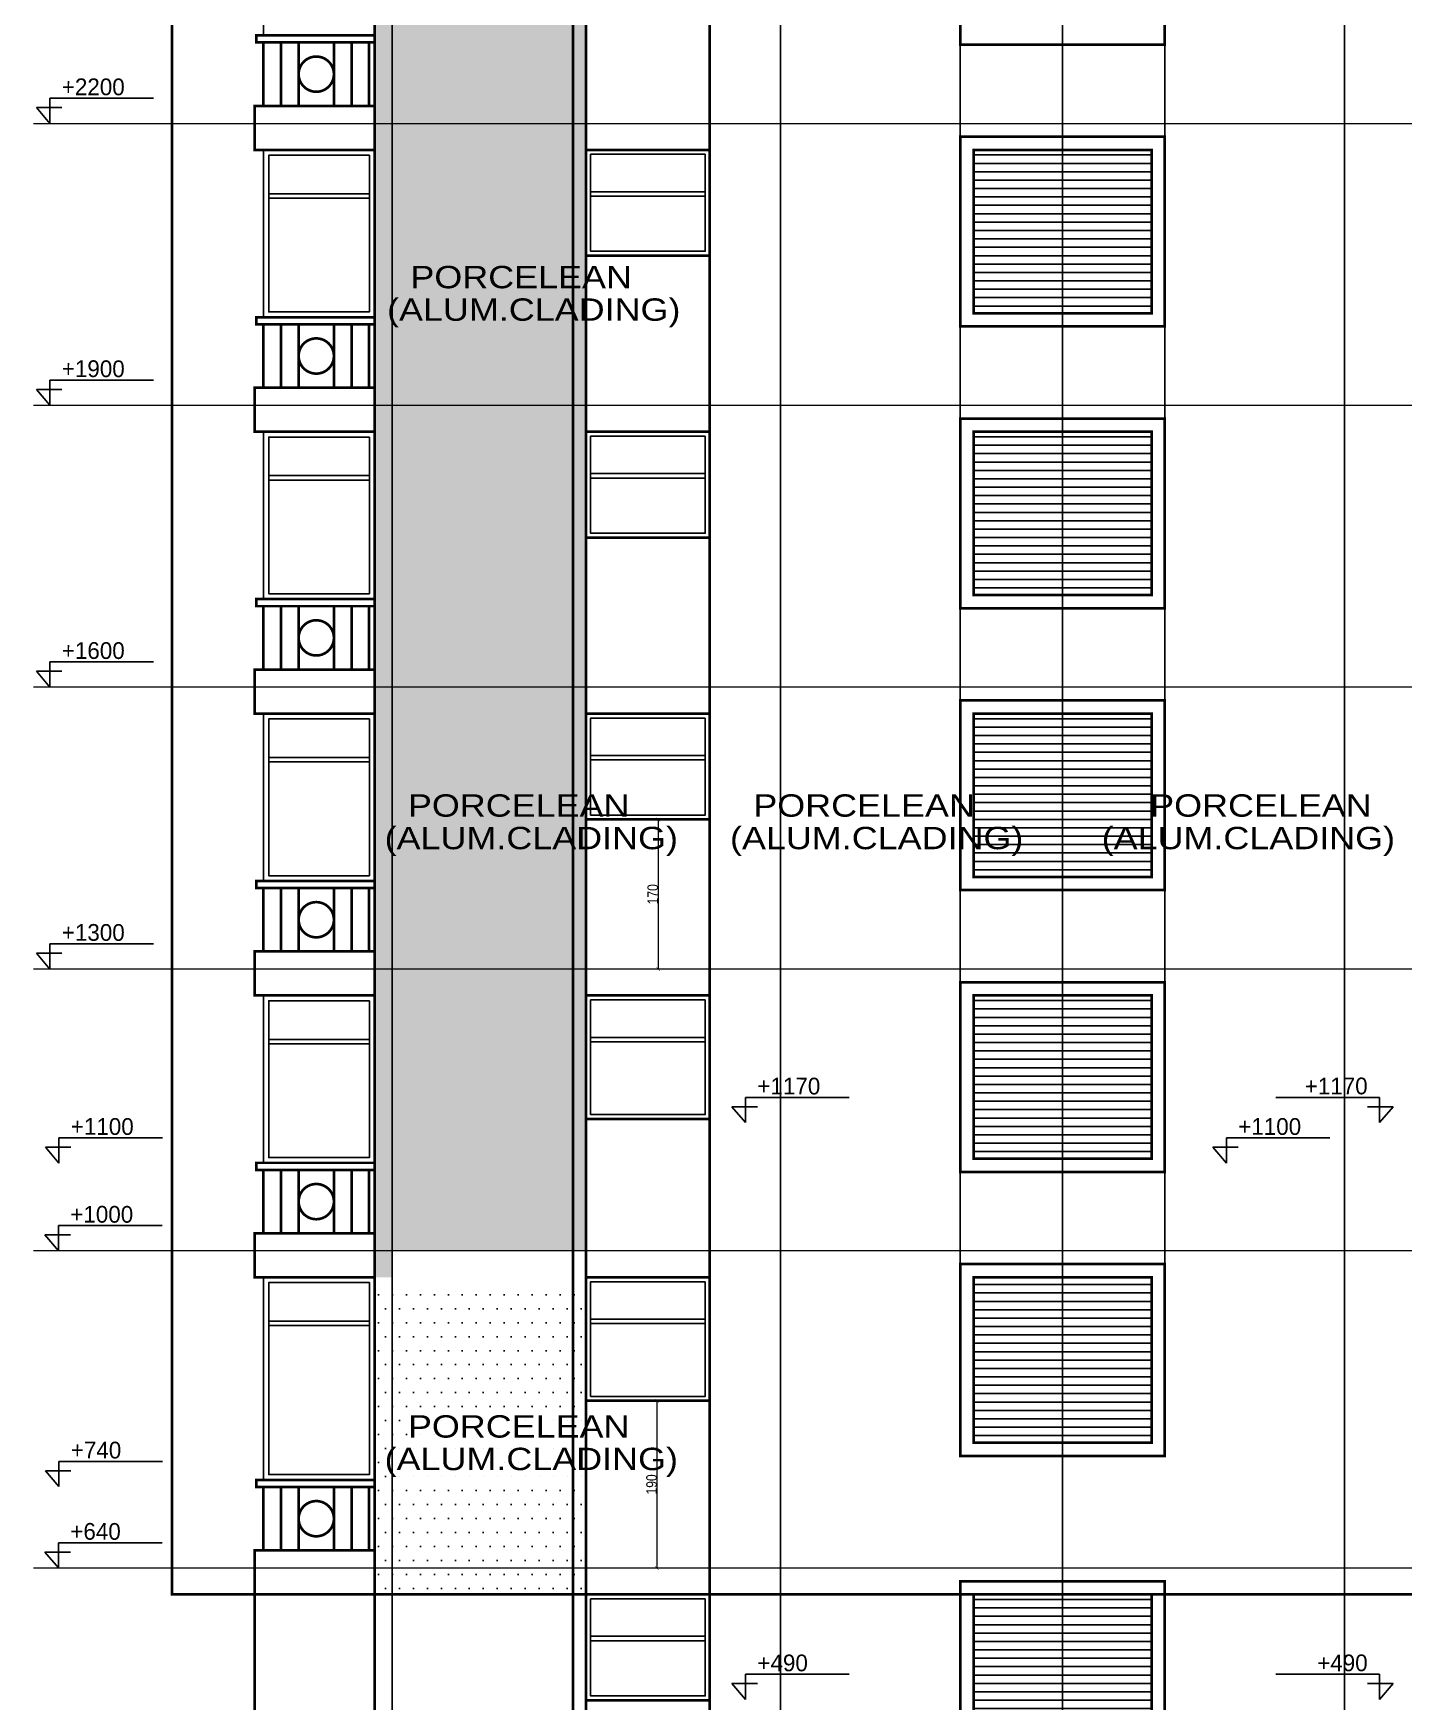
# Model space of a CAD drawing. Extents: x 250879 to 348495, y -51522 to -9360.
# Drawn here: x 306179 to 307734, y -29169 to -27275 of the extents above; entities that cross this region are included whole.
import ezdxf

# ---------------------------------------------------------------- set-up
doc = ezdxf.new("R2010")
doc.units = 0
doc.layers.get('DEFPOINTS').update_dxf_attribs({"color": 9, "linetype": 'CONTINUOUS'})
for name, color, linetype, lineweight in [('A-text function', 30, 'CONTINUOUS', 20), ('dimention', 151, 'CONTINUOUS', 13), ('VIS', 8, 'CONTINUOUS', 18)]:
    doc.layers.add(name, color=color, linetype=linetype, lineweight=lineweight)
for name, color, linetype in [('AXIS', 1, 'CONTINUOUS'), ('CURTAIN', 150, 'CONTINUOUS'), ('DOOR', 4, 'CONTINUOUS'), ('TEXT', 3, 'CONTINUOUS'), ('WALL', 7, 'CONTINUOUS')]:
    doc.layers.add(name, color=color, linetype=linetype)
doc.styles.add('ARIAL', font='BOD_CR.TTF', dxfattribs={"width": 1.2})
doc.styles.get("Standard").update_dxf_attribs({"font": 'sanss___.ttf', "height": 15})
doc.styles.add('yon', font='ARIALN.TTF')
doc.dimstyles.new('CM', dxfattribs={"dimscale": 0, "dimtxt": 12, "dimasz": 0.4, "dimexe": 50, "dimexo": 1000, "dimgap": 0.03, "dimtad": 1, "dimdec": 0, "dimzin": 0, "dimdsep": 46, "dimtxsty": 'yon', "dimblk": 'Ar thick3', "dimcen": 3, "dimdle": 8, "dimse1": 1, "dimse2": 1, "dimclrd": 8, "dimclre": 8, "dimclrt": 30, "dimadec": 0, "dimazin": 0, "dimtfac": 1, "dimtdec": 0, "dimtix": 1, "dimtmove": 1, "dimatfit": 3, "dimfxl": 50, "dimtolj": 1, "dimtzin": 0, "dimlwd": 9, "dimarcsym": 0})

# ---------------------------------------------------------------- blocks, each defined once
blk = doc.blocks.new('LIME')
at = {"layer": 'DOOR'}
for p, q in [((244593, -28820.3), (244475.4, -28820.3)), ((244475.4, -28820.3), (244475.4, -28849)), ((244475.4, -28849), (244460, -28830.9)), ((244460, -28830.9), (244489, -28830.9))]:
    blk.add_line(p, q, dxfattribs=at)
blk = doc.blocks.new('Ar thick3')
at = {"layer": 'dimention'}
blk.add_line((0, 16.2), (0, -16.2), dxfattribs=at)
at = {"layer": 'dimention', "const_width": 1.5}
blk.add_lwpolyline([(-5, -5.1), (5, 4.9)], dxfattribs=at)
blk = doc.blocks.new('*D1549')
at = {"layer": 'DEFPOINTS', "color": 0, "linetype": 'Continuous', "transparency": 16777216}
for p in [(306887.9, -28167.2), (306887.9, -28337), (306901.5, -28337)]:
    blk.add_point(p, dxfattribs=at)
at = {"layer": 'WALL', "color": 8, "linetype": 'Continuous', "lineweight": 9, "transparency": 16777216}
blk.add_line((306887.9, -28167.6), (306887.9, -28336.6), dxfattribs=at)
at = {"layer": 'WALL', "color": 8, "linetype": 'Continuous', "lineweight": 9, "transparency": 16777216, "xscale": 0.4, "yscale": 0.4, "zscale": 0.4}
for p, rotation in [((306887.9, -28167.2), 90), ((306887.9, -28337), 270)]:
    blk.add_blockref('Ar thick3', p, dxfattribs=dict(at, rotation=rotation))
at = {"layer": 'WALL', "color": 30, "linetype": 'Continuous', "transparency": 16777216, "insert": (306881.7, -28252.1), "char_height": 12, "attachment_point": 5, "rotation": 90, "style": 'yon'}
blk.add_mtext('\\A1;170', dxfattribs=at)
blk = doc.blocks.new('*D1550')
at = {"layer": 'DEFPOINTS', "color": 0, "linetype": 'Continuous', "transparency": 16777216}
for p in [(306900.2, -28827.2), (306886.4, -29017), (306900.2, -29017)]:
    blk.add_point(p, dxfattribs=at)
at = {"layer": 'WALL', "color": 8, "linetype": 'Continuous', "lineweight": 9, "transparency": 16777216}
blk.add_line((306886.4, -28827.6), (306886.4, -29016.6), dxfattribs=at)
at = {"layer": 'WALL', "color": 8, "linetype": 'Continuous', "lineweight": 9, "transparency": 16777216, "xscale": 0.4, "yscale": 0.4, "zscale": 0.4}
for p, rotation in [((306886.4, -28827.2), 90), ((306886.4, -29017), 270)]:
    blk.add_blockref('Ar thick3', p, dxfattribs=dict(at, rotation=rotation))
at = {"layer": 'WALL', "color": 30, "linetype": 'Continuous', "transparency": 16777216, "insert": (306880.3, -28922.1), "char_height": 12, "attachment_point": 5, "rotation": 90, "style": 'yon'}
blk.add_mtext('\\A1;190', dxfattribs=at)

msp = doc.modelspace()

# ---------------------------------------------------------------- hatches: boundary and pattern name
at = {"layer": 'CURTAIN', "linetype": 'Continuous'}
h = msp.add_hatch(dxfattribs=at)
h.set_pattern_fill('ANSI31', color=256, scale=3, angle=135, style=0)
h.set_pattern_definition([(180, (-6e-11, -1200), (-2e-15, -9.525), [])])
h.paths.add_polyline_path([(307447.61242, -27407.00774), (307346.60106, -27407.00774), (307346.60106, -27592.40834), (307447.61242, -27592.40834)])
h.paths.add_polyline_path([(307346.60106, -27407.00774), (307245.58969, -27407.00774), (307245.58969, -27592.40834), (307346.60106, -27592.40834)])
h = msp.add_hatch(dxfattribs=at)
h.set_pattern_fill('ANSI31', color=256, scale=3, angle=135, style=0)
h.set_pattern_definition([(180, (-1e-10, -1520), (-2e-15, -9.525), [])])
h.paths.add_polyline_path([(307447.61242, -27727.00774), (307346.60106, -27727.00774), (307346.60106, -27912.40834), (307447.61242, -27912.40834)])
h.paths.add_polyline_path([(307346.60106, -27727.00774), (307245.58969, -27727.00774), (307245.58969, -27912.40834), (307346.60106, -27912.40834)])
h = msp.add_hatch(dxfattribs=at)
h.set_pattern_fill('ANSI31', color=256, scale=3, angle=135, style=0)
h.set_pattern_definition([(180, (-1e-10, -1840), (-2e-15, -9.525), [])])
h.paths.add_polyline_path([(307447.61242, -28047.00774), (307346.60106, -28047.00774), (307346.60106, -28232.40834), (307447.61242, -28232.40834)])
h.paths.add_polyline_path([(307346.60106, -28047.00774), (307245.58969, -28047.00774), (307245.58969, -28232.40834), (307346.60106, -28232.40834)])
h = msp.add_hatch(dxfattribs=at)
h.set_pattern_fill('ANSI31', color=256, scale=3, angle=135, style=0)
h.set_pattern_definition([(180, (0, -2160), (-2e-15, -9.525), [])])
h.paths.add_polyline_path([(307447.61242, -28367.00774), (307346.60106, -28367.00774), (307346.60106, -28552.40834), (307447.61242, -28552.40834)])
h.paths.add_polyline_path([(307346.60106, -28367.00774), (307245.58969, -28367.00774), (307245.58969, -28552.40834), (307346.60106, -28552.40834)])
h = msp.add_hatch(dxfattribs=at)
h.set_pattern_fill('ANSI31', color=256, scale=3, angle=135, style=0)
h.set_pattern_definition([(180, (-2e-10, -2482.4), (-2e-15, -9.525), [])])
h.paths.add_polyline_path([(307447.61242, -28689.40748), (307346.60106, -28689.40748), (307346.60106, -28874.80807), (307447.61242, -28874.80807)])
h.paths.add_polyline_path([(307346.60106, -28689.40748), (307245.58969, -28689.40748), (307245.58969, -28874.80807), (307346.60106, -28874.80807)])
h = msp.add_hatch(dxfattribs=at)
h.set_pattern_fill('ANSI31', color=256, scale=3, angle=135, style=0)
h.set_pattern_definition([(180, (-2e-10, -2840), (-2e-15, -9.525), [])])
h.paths.add_polyline_path([(307447.61242, -29047.00774), (307346.60106, -29047.00774), (307346.60106, -29232.40834), (307447.61242, -29232.40834)])
h.paths.add_polyline_path([(307346.60106, -29047.00774), (307245.58969, -29047.00774), (307245.58969, -29232.40834), (307346.60106, -29232.40834)])
at = {"layer": 'WALL', "linetype": 'Continuous'}
h = msp.add_hatch(dxfattribs=at)
h.set_pattern_fill('DOTS', color=30, scale=10, style=0)
h.set_pattern_definition([(180, (533498.741, 7060.546), (-7.9375, 15.875), [0, -15.875])])
h.paths.add_polyline_path([(306565.96472, -25997.00774), (306571.1293, -25997.00774), (306585.96472, -25997.00774), (306585.96472, -26097.00774), (306565.96472, -26097.00774)])
h.paths.add_polyline_path([(306565.96472, -26097.00774), (306585.96472, -26097.00774), (306585.96472, -26417.00774), (306565.96472, -26417.00774), (306565.96472, -26397.00774)])
h.paths.add_polyline_path([(306565.96472, -26417.00774), (306585.96472, -26417.00774), (306585.96472, -26737.00774), (306565.96472, -26737.00774), (306565.96472, -26717.00774)])
h.paths.add_polyline_path([(306565.96472, -26737.00774), (306585.96472, -26737.00774), (306585.96472, -27057.00774), (306565.96472, -27057.00774), (306565.96472, -27037.00774)])
h.paths.add_polyline_path([(306565.96472, -27057.00774), (306585.96472, -27057.00774), (306585.96472, -27377.00774), (306565.96472, -27377.00774), (306565.96472, -27357.00774)])
h.paths.add_polyline_path([(306565.96472, -27377.00774), (306585.96472, -27377.00774), (306585.96472, -27697.00774), (306565.96472, -27697.00774), (306565.96472, -27677.00774)])
h.paths.add_polyline_path([(306565.96472, -27697.00774), (306585.96472, -27697.00774), (306585.96472, -28017.00774), (306565.96472, -28017.00774), (306565.96472, -27997.00774)])
h.paths.add_polyline_path([(306565.96472, -28017.00774), (306585.96472, -28017.00774), (306585.96472, -28337.00774), (306565.96472, -28337.00774), (306565.96472, -28317.00774)])
h.paths.add_polyline_path([(306565.96472, -28337.00774), (306585.96472, -28337.00774), (306585.96472, -28657.00774), (306565.96472, -28657.00774), (306565.96472, -28637.00774)])
h.paths.add_polyline_path([(306565.96472, -28657.00774), (306585.96472, -28657.00774), (306585.96472, -28687.00774), (306565.96472, -28687.00774)])
h.paths.add_polyline_path([(308107.2374, -28657.00774), (308127.2374, -28657.00774), (308127.2374, -28687.00774), (308122.07281, -28687.00774), (308107.2374, -28687.00774)])
h.paths.add_polyline_path([(308107.2374, -28337.00774), (308127.2374, -28337.00774), (308127.2374, -28367.00774), (308127.2374, -28557.00774), (308127.2374, -28565.00774), (308127.2374, -28657.00774), (308107.2374, -28657.00774)])
h.paths.add_polyline_path([(308107.2374, -28017.00774), (308127.2374, -28017.00774), (308127.2374, -28047.00774), (308127.2374, -28237.00774), (308127.2374, -28245.00774), (308127.2374, -28337.00774), (308107.2374, -28337.00774)])
h.paths.add_polyline_path([(308107.2374, -27697.00774), (308127.2374, -27697.00774), (308127.2374, -27727.00774), (308127.2374, -27917.00774), (308127.2374, -27925.00774), (308127.2374, -28017.00774), (308107.2374, -28017.00774)])
h.paths.add_polyline_path([(308107.2374, -27377.00774), (308127.2374, -27377.00774), (308127.2374, -27407.00774), (308127.2374, -27597.00774), (308127.2374, -27605.00774), (308127.2374, -27697.00774), (308107.2374, -27697.00774)])
h.paths.add_polyline_path([(308107.2374, -27057.00774), (308127.2374, -27057.00774), (308127.2374, -27087.00774), (308127.2374, -27277.00774), (308127.2374, -27285.00774), (308127.2374, -27377.00774), (308107.2374, -27377.00774)])
h.paths.add_polyline_path([(308107.2374, -26737.00774), (308127.2374, -26737.00774), (308127.2374, -26767.00774), (308127.2374, -26957.00774), (308127.2374, -26965.00774), (308127.2374, -27057.00774), (308107.2374, -27057.00774)])
h.paths.add_polyline_path([(308107.2374, -26417.00774), (308127.2374, -26417.00774), (308127.2374, -26447.00774), (308127.2374, -26637.00774), (308127.2374, -26645.00774), (308127.2374, -26737.00774), (308107.2374, -26737.00774)])
h.paths.add_polyline_path([(308107.2374, -26097.00774), (308127.2374, -26097.00774), (308127.2374, -26417.00774), (308107.2374, -26417.00774)])
h.paths.add_polyline_path([(308107.2374, -25997.00774), (308127.2374, -25997.00774), (308127.2374, -26097.00774), (308107.2374, -26097.00774)])
h.paths.add_polyline_path([(306805.96472, -26417.00774), (306805.96472, -26097.00774), (306585.96472, -26097.00774), (306585.96472, -26417.00774)])
h.paths.add_polyline_path([(306805.96472, -26737.00774), (306805.96472, -26417.00774), (306585.96472, -26417.00774), (306585.96472, -26737.00774)])
h.paths.add_polyline_path([(307887.2374, -26097.00774), (307887.2374, -26417.00774), (308107.2374, -26417.00774), (308107.2374, -26097.00774)])
h.paths.add_polyline_path([(307887.2374, -26417.00774), (307887.2374, -26737.00774), (308107.2374, -26737.00774), (308107.2374, -26417.00774)])
h.paths.add_polyline_path([(307887.2374, -26737.00774), (307887.2374, -27057.00774), (308107.2374, -27057.00774), (308107.2374, -26737.00774)])
h.paths.add_polyline_path([(307887.2374, -25997.00774), (307887.2374, -26097.00774), (308107.2374, -26097.00774), (308107.2374, -25997.00774)])
h.paths.add_polyline_path([(306805.96472, -26097.00774), (306805.96472, -25997.00774), (306585.96472, -25997.00774), (306585.96472, -26097.00774)])
h.paths.add_polyline_path([(307887.2374, -28017.00774), (307887.2374, -28337.00774), (308107.2374, -28337.00774), (308107.2374, -28017.00774)])
h.paths.add_polyline_path([(307887.2374, -28337.00774), (307887.2374, -28657.00774), (308107.2374, -28657.00774), (308107.2374, -28337.00774)])
h.paths.add_polyline_path([(307887.2374, -27697.00774), (307887.2374, -28017.00774), (308107.2374, -28017.00774), (308107.2374, -27697.00774)])
h.paths.add_polyline_path([(307887.2374, -27377.00774), (307887.2374, -27697.00774), (308107.2374, -27697.00774), (308107.2374, -27377.00774)])
h.paths.add_polyline_path([(306805.96472, -28657.00774), (306805.96472, -28337.00774), (306585.96472, -28337.00774), (306585.96472, -28657.00774)])
h.paths.add_polyline_path([(306805.96472, -28337.00774), (306805.96472, -28017.00774), (306585.96472, -28017.00774), (306585.96472, -28337.00774)])
h.paths.add_polyline_path([(306805.96472, -27697.00774), (306805.96472, -27377.00774), (306585.96472, -27377.00774), (306585.96472, -27697.00774)])
h.paths.add_polyline_path([(306805.96472, -28017.00774), (306805.96472, -27697.00774), (306585.96472, -27697.00774), (306585.96472, -28017.00774)])
h.paths.add_polyline_path([(306805.96472, -27377.00774), (306805.96472, -27057.00774), (306585.96472, -27057.00774), (306585.96472, -27377.00774)])
h.paths.add_polyline_path([(306805.96472, -27057.00774), (306805.96472, -26737.00774), (306585.96472, -26737.00774), (306585.96472, -27057.00774)])
h.paths.add_polyline_path([(307887.2374, -27057.00774), (307887.2374, -27377.00774), (308107.2374, -27377.00774), (308107.2374, -27057.00774)])
h = msp.add_hatch(dxfattribs=at)
h.set_pattern_fill('DOTS', color=30, scale=10, style=0)
h.set_pattern_definition([(180, (596352.476, 16917.987), (-7.9375, 15.875), [0, -15.875])])
h.paths.add_polyline_path([(306565.96472, -28697.00774), (306585.96472, -28697.00774), (306585.96472, -29017.00774), (306565.96472, -29017.00774), (306565.96472, -28997.00774)])
h.paths.add_polyline_path([(306565.96472, -29017.00774), (306585.96472, -29017.00774), (306585.96472, -29047.00774), (306565.96472, -29047.00774)])
h.paths.add_polyline_path([(306805.96472, -29017.00774), (306805.96472, -28697.00774), (306585.96472, -28697.00774), (306585.96472, -29017.00774)])
h.paths.add_polyline_path([(306805.96472, -29047.00774), (306805.96472, -29017.00774), (306585.96472, -29017.00774), (306585.96472, -29047.00774)])

# ---------------------------------------------------------------- linework, layer by layer
at = {"layer": 'AXIS'}
for p, q in [((307346.60106, -29839.88136), (307346.60106, -25150.91346)), ((306585.96472, -29839.88136), (306585.96472, -25754.2295)), ((307026.44159, -29839.88136), (307026.44159, -25754.2295)), ((307666.76052, -29839.88136), (307666.76052, -25754.2295))]:
    msp.add_line(p, q, dxfattribs=at)
at = {"layer": 'CURTAIN', "linetype": 'Continuous'}
for p, q in [((306445.73678, -27456.85035), (306559.96472, -27456.85035)), ((306445.73678, -27461.85035), (306559.96472, -27461.85035)), ((306810.96472, -27454.55936), (306941.11242, -27454.55936)), ((306810.96472, -27459.55936), (306941.11242, -27459.55936)), ((306445.73678, -27776.85035), (306559.96472, -27776.85035)), ((306445.73678, -27781.85035), (306559.96472, -27781.85035)), ((306810.96472, -27774.55936), (306941.11242, -27774.55936)), ((306810.96472, -27779.55936), (306941.11242, -27779.55936)), ((306445.73678, -28096.85035), (306559.96472, -28096.85035)), ((306445.73678, -28101.85035), (306559.96472, -28101.85035)), ((306810.96472, -28094.55936), (306941.11242, -28094.55936)), ((306810.96472, -28099.55936), (306941.11242, -28099.55936)), ((306445.73678, -28416.85035), (306559.96472, -28416.85035)), ((306445.73678, -28421.85035), (306559.96472, -28421.85035)), ((306810.96472, -28414.55936), (306941.11242, -28414.55936)), ((306810.96472, -28419.55936), (306941.11242, -28419.55936)), ((306445.73678, -28736.85035), (306559.96472, -28736.85035)), ((306445.73678, -28741.85035), (306559.96472, -28741.85035)), ((306810.96472, -28734.55936), (306941.11242, -28734.55936)), ((306810.96472, -28739.55936), (306941.11242, -28739.55936)), ((306810.96472, -29094.55936), (306941.11242, -29094.55936)), ((306810.96472, -29099.55936), (306941.11242, -29099.55936))]:
    msp.add_line(p, q, dxfattribs=at)
for points in [[(306559.96472, -27413.00774), (306445.73678, -27413.00774), (306445.73678, -27591.00774), (306559.96472, -27591.00774)], [(306941.11242, -27412.00774), (306810.96472, -27412.00774), (306810.96472, -27522.16415), (306941.11242, -27522.16415)], [(306559.96472, -27733.00774), (306445.73678, -27733.00774), (306445.73678, -27911.00774), (306559.96472, -27911.00774)], [(306941.11242, -27732.00774), (306810.96472, -27732.00774), (306810.96472, -27842.16415), (306941.11242, -27842.16415)], [(306559.96472, -28053.00774), (306445.73678, -28053.00774), (306445.73678, -28231.00774), (306559.96472, -28231.00774)], [(306941.11242, -28052.00774), (306810.96472, -28052.00774), (306810.96472, -28162.16415), (306941.11242, -28162.16415)], [(306941.11242, -28372.00774), (306810.96472, -28372.00774), (306810.96472, -28502.16415), (306941.11242, -28502.16415)], [(306559.96472, -28373.00774), (306445.73678, -28373.00774), (306445.73678, -28551.00774), (306559.96472, -28551.00774)], [(306559.96472, -28693.00774), (306445.73678, -28693.00774), (306445.73678, -28911.00774), (306559.96472, -28911.00774)], [(306941.11242, -28692.00774), (306810.96472, -28692.00774), (306810.96472, -28822.16415), (306941.11242, -28822.16415)], [(306941.11242, -29052.00774), (306810.96472, -29052.00774), (306810.96472, -29162.16415), (306941.11242, -29162.16415)]]:
    msp.add_lwpolyline(points, close=True, dxfattribs=at)
at = {"layer": 'VIS', "ltscale": 0.0001}
for p, q in [((306178.70669, -27377.00774), (308712.09512, -27377.00774)), ((308742.26516, -27697.00774), (306178.70669, -27697.00774)), ((308742.26516, -27697.00774), (306178.70669, -27697.00774)), ((308742.26516, -28017.00774), (306178.70669, -28017.00774)), ((308742.26516, -28337.00774), (306178.70669, -28337.00774)), ((308742.26516, -28657.00774), (306178.70669, -28657.00774)), ((308742.26516, -29017.00774), (306178.70669, -29017.00774))]:
    msp.add_line(p, q, dxfattribs=at)
at = {"layer": 'WALL', "linetype": 'Continuous'}
for p, q in [((306565.96472, -27407.00774), (306439.73678, -27407.00774)), ((306565.96472, -27727.00774), (306439.73678, -27727.00774)), ((306565.96472, -28047.00774), (306439.73678, -28047.00774)), ((306565.96472, -28367.00774), (306439.73678, -28367.00774)), ((306565.96472, -28687.00774), (306439.73678, -28687.00774))]:
    msp.add_line(p, q, dxfattribs=at)
at = {"layer": 'WALL', "linetype": 'Continuous', "const_width": 3}
for points in [[(306571.1293, -25997.00774), (306335.96472, -25997.00774), (306335.96472, -29047.00774), (306571.1293, -29047.00774)], [(307346.60106, -25997.00774), (306565.96472, -25997.00774), (306565.96472, -29047.00774), (307346.60106, -29047.00774)], [(307346.60106, -25997.00774), (308127.2374, -25997.00774), (308127.2374, -29047.00774), (307346.60106, -29047.00774)], [(307902.2374, -29657.00774), (307902.2374, -26432.00774), (306790.96472, -26432.00774), (306790.96472, -29047.00774), (306790.96472, -29657.00774)], [(307887.2374, -29657.00774), (307887.2374, -26447.00774), (306805.96472, -26447.00774), (306805.96472, -29047.00774), (306805.96472, -29657.00774)], [(306946.11242, -26447.00774), (306946.11242, -29657.00774)], [(306439.73678, -27277.00774), (306565.96472, -27277.00774)], [(306439.73678, -27285.00774), (306439.73678, -27357.00774)], [(306439.73678, -27357.00774), (306439.73678, -27285.00774)], [(306439.73678, -27285.00774), (306439.73678, -27357.00774)], [(306439.73678, -27285.00774), (306439.73678, -27357.00774)], [(306439.73678, -27285.00774), (306565.96472, -27285.00774)], [(306439.73678, -27407.00774), (306429.73678, -27407.00774), (306429.73678, -27357.00774), (306565.96472, -27357.00774)], [(306565.96472, -27407.00774), (306429.73678, -27407.00774)], [(306946.11242, -27407.00774), (306805.96472, -27407.00774), (306805.96472, -27527.16415), (306946.11242, -27527.16415), (306946.11242, -27407.00774)], [(307447.61242, -27407.00774), (307245.58969, -27407.00774)], [(307245.58969, -27407.00774), (307447.61242, -27407.00774), (307447.61242, -27592.40834), (307245.58969, -27592.40834), (307245.58969, -27407.00774)], [(306439.73678, -27597.00774), (306565.96472, -27597.00774)], [(307447.61242, -27592.40834), (307245.58969, -27592.40834)], [(306439.73678, -27605.00774), (306439.73678, -27677.00774)], [(306439.73678, -27677.00774), (306439.73678, -27605.00774)], [(306439.73678, -27605.00774), (306439.73678, -27677.00774)], [(306439.73678, -27605.00774), (306439.73678, -27677.00774)], [(306439.73678, -27605.00774), (306565.96472, -27605.00774)], [(306439.73678, -27727.00774), (306429.73678, -27727.00774), (306429.73678, -27677.00774), (306565.96472, -27677.00774)], [(306565.96472, -27727.00774), (306429.73678, -27727.00774)], [(306946.11242, -27727.00774), (306805.96472, -27727.00774), (306805.96472, -27847.16415), (306946.11242, -27847.16415), (306946.11242, -27727.00774)], [(307447.61242, -27727.00774), (307245.58969, -27727.00774)], [(307245.58969, -27727.00774), (307447.61242, -27727.00774), (307447.61242, -27912.40834), (307245.58969, -27912.40834), (307245.58969, -27727.00774)], [(306439.73678, -27917.00774), (306565.96472, -27917.00774)], [(307447.61242, -27912.40834), (307245.58969, -27912.40834)], [(306439.73678, -27925.00774), (306439.73678, -27997.00774)], [(306439.73678, -27997.00774), (306439.73678, -27925.00774)], [(306439.73678, -27925.00774), (306439.73678, -27997.00774)], [(306439.73678, -27925.00774), (306439.73678, -27997.00774)], [(306439.73678, -27925.00774), (306565.96472, -27925.00774)], [(306439.73678, -28047.00774), (306429.73678, -28047.00774), (306429.73678, -27997.00774), (306565.96472, -27997.00774)], [(306565.96472, -28047.00774), (306429.73678, -28047.00774)], [(306946.11242, -28047.00774), (306805.96472, -28047.00774), (306805.96472, -28167.16415), (306946.11242, -28167.16415), (306946.11242, -28047.00774)], [(307447.61242, -28047.00774), (307245.58969, -28047.00774)], [(307245.58969, -28047.00774), (307447.61242, -28047.00774), (307447.61242, -28232.40834), (307245.58969, -28232.40834), (307245.58969, -28047.00774)], [(306439.73678, -28237.00774), (306565.96472, -28237.00774)], [(307447.61242, -28232.40834), (307245.58969, -28232.40834)], [(306439.73678, -28245.00774), (306439.73678, -28317.00774)], [(306439.73678, -28317.00774), (306439.73678, -28245.00774)], [(306439.73678, -28245.00774), (306439.73678, -28317.00774)], [(306439.73678, -28245.00774), (306439.73678, -28317.00774)], [(306439.73678, -28245.00774), (306565.96472, -28245.00774)], [(306439.73678, -28367.00774), (306429.73678, -28367.00774), (306429.73678, -28317.00774), (306565.96472, -28317.00774)], [(306565.96472, -28367.00774), (306429.73678, -28367.00774)], [(306565.96472, -28367.00774), (306429.73678, -28367.00774)], [(306946.11242, -28367.00774), (306805.96472, -28367.00774), (306805.96472, -28507.16415), (306946.11242, -28507.16415), (306946.11242, -28367.00774)], [(307447.61242, -28367.00774), (307245.58969, -28367.00774)], [(307245.58969, -28367.00774), (307447.61242, -28367.00774), (307447.61242, -28552.40834), (307245.58969, -28552.40834), (307245.58969, -28367.00774)], [(306439.73678, -28557.00774), (306565.96472, -28557.00774)], [(307447.61242, -28552.40834), (307245.58969, -28552.40834)], [(306439.73678, -28565.00774), (306439.73678, -28637.00774)], [(306439.73678, -28637.00774), (306439.73678, -28565.00774)], [(306439.73678, -28565.00774), (306439.73678, -28637.00774)], [(306439.73678, -28565.00774), (306439.73678, -28637.00774)], [(306439.73678, -28565.00774), (306565.96472, -28565.00774)], [(306439.73678, -28687.00774), (306429.73678, -28687.00774), (306429.73678, -28637.00774), (306565.96472, -28637.00774)], [(306565.96472, -28687.00774), (306429.73678, -28687.00774)], [(306565.96472, -28687.00774), (306429.73678, -28687.00774)], [(306946.11242, -28687.00774), (306805.96472, -28687.00774), (306805.96472, -28827.16415), (306946.11242, -28827.16415), (306946.11242, -28687.00774)], [(307447.61242, -28687.00774), (307245.58969, -28687.00774)], [(307245.58969, -28687.00774), (307447.61242, -28687.00774), (307447.61242, -28874.80807), (307245.58969, -28874.80807), (307245.58969, -28687.00774)], [(307447.61242, -28874.80807), (307245.58969, -28874.80807)], [(306439.73678, -28917.00774), (306565.96472, -28917.00774)], [(306439.73678, -28925.00774), (306439.73678, -28997.00774)], [(306439.73678, -28997.00774), (306439.73678, -28925.00774)], [(306439.73678, -28925.00774), (306439.73678, -28997.00774)], [(306439.73678, -28925.00774), (306439.73678, -28997.00774)], [(306439.73678, -28925.00774), (306565.96472, -28925.00774)], [(306439.73678, -29047.00774), (306429.73678, -29047.00774), (306429.73678, -28997.00774), (306565.96472, -28997.00774)], [(306565.96472, -29047.00774), (306429.73678, -29047.00774)], [(306429.73678, -29047.00774), (306429.73678, -29657.00774), (306565.96472, -29657.00774)], [(306565.96472, -29047.00774), (306565.96472, -29772.9146)], [(306946.11242, -29047.00774), (306805.96472, -29047.00774), (306805.96472, -29167.16415), (306946.11242, -29167.16415), (306946.11242, -29047.00774)], [(307447.61242, -29047.00774), (307245.58969, -29047.00774)], [(307245.58969, -29047.00774), (307447.61242, -29047.00774), (307447.61242, -29229.36383), (307245.58969, -29229.36383), (307245.58969, -29047.00774)]]:
    msp.add_lwpolyline(points, dxfattribs=at)
at = {"layer": 'WALL', "linetype": 'Continuous'}
for points in [[(308127.2374, -25997.00774), (306565.96472, -25997.00774), (306565.96472, -29047.00774), (308127.2374, -29047.00774)], [(307230.58969, -28889.80807), (307462.61242, -28889.80807), (307462.61242, -26432.00774), (307230.58969, -26432.00774)], [(306565.96472, -27087.00774), (306439.73678, -27087.00774), (306439.73678, -27277.00774), (306565.96472, -27277.00774)], [(306431.73678, -27277.00774), (306565.96472, -27277.00774), (306565.96472, -27285.00774), (306431.73678, -27285.00774)], [(306565.96472, -27357.00774), (306429.73678, -27357.00774), (306429.73678, -27407.00774), (306565.96472, -27407.00774)], [(306565.96472, -27407.00774), (306439.73678, -27407.00774), (306439.73678, -27597.00774), (306565.96472, -27597.00774)], [(306946.11242, -27407.00774), (306805.96472, -27407.00774), (306805.96472, -27527.16415), (306946.11242, -27527.16415)], [(307245.58969, -27407.00774), (307447.61242, -27407.00774), (307447.61242, -27407.00774), (307245.58969, -27407.00774)], [(306431.73678, -27597.00774), (306565.96472, -27597.00774), (306565.96472, -27605.00774), (306431.73678, -27605.00774)], [(306565.96472, -27677.00774), (306429.73678, -27677.00774), (306429.73678, -27727.00774), (306565.96472, -27727.00774)], [(306565.96472, -27727.00774), (306439.73678, -27727.00774), (306439.73678, -27917.00774), (306565.96472, -27917.00774)], [(306946.11242, -27727.00774), (306805.96472, -27727.00774), (306805.96472, -27847.16415), (306946.11242, -27847.16415)], [(307245.58969, -27727.00774), (307447.61242, -27727.00774), (307447.61242, -27727.00774), (307245.58969, -27727.00774)], [(306431.73678, -27917.00774), (306565.96472, -27917.00774), (306565.96472, -27925.00774), (306431.73678, -27925.00774)], [(306565.96472, -27997.00774), (306429.73678, -27997.00774), (306429.73678, -28047.00774), (306565.96472, -28047.00774)], [(306565.96472, -28047.00774), (306439.73678, -28047.00774), (306439.73678, -28237.00774), (306565.96472, -28237.00774)], [(306946.11242, -28047.00774), (306805.96472, -28047.00774), (306805.96472, -28167.16415), (306946.11242, -28167.16415)], [(307245.58969, -28047.00774), (307447.61242, -28047.00774), (307447.61242, -28047.00774), (307245.58969, -28047.00774)], [(306431.73678, -28237.00774), (306565.96472, -28237.00774), (306565.96472, -28245.00774), (306431.73678, -28245.00774)], [(306565.96472, -28317.00774), (306429.73678, -28317.00774), (306429.73678, -28367.00774), (306565.96472, -28367.00774)], [(306565.96472, -28367.00774), (306439.73678, -28367.00774), (306439.73678, -28557.00774), (306565.96472, -28557.00774)], [(306946.11242, -28367.00774), (306805.96472, -28367.00774), (306805.96472, -28507.16415), (306946.11242, -28507.16415)], [(307245.58969, -28367.00774), (307447.61242, -28367.00774), (307447.61242, -28367.00774), (307245.58969, -28367.00774)], [(306431.73678, -28557.00774), (306565.96472, -28557.00774), (306565.96472, -28565.00774), (306431.73678, -28565.00774)], [(306565.96472, -28637.00774), (306429.73678, -28637.00774), (306429.73678, -28687.00774), (306565.96472, -28687.00774)], [(306565.96472, -28687.00774), (306439.73678, -28687.00774), (306439.73678, -28917.00774), (306565.96472, -28917.00774)], [(306946.11242, -28687.00774), (306805.96472, -28687.00774), (306805.96472, -28827.16415), (306946.11242, -28827.16415)], [(307245.58969, -28687.00774), (307447.61242, -28687.00774), (307447.61242, -28687.00774), (307245.58969, -28687.00774)], [(306431.73678, -28917.00774), (306565.96472, -28917.00774), (306565.96472, -28925.00774), (306431.73678, -28925.00774)], [(306565.96472, -28997.00774), (306429.73678, -28997.00774), (306429.73678, -29047.00774), (306565.96472, -29047.00774)], [(306946.11242, -29047.00774), (306805.96472, -29047.00774), (306805.96472, -29167.16415), (306946.11242, -29167.16415)], [(307245.58969, -29047.00774), (307447.61242, -29047.00774), (307447.61242, -29047.00774), (307245.58969, -29047.00774)]]:
    msp.add_lwpolyline(points, close=True, dxfattribs=at)
at = {"layer": 'WALL', "linetype": 'Continuous', "const_width": 3}
for points in [[(307230.58969, -27072.00774), (307462.61242, -27072.00774), (307462.61242, -27287.40834), (307230.58969, -27287.40834)], [(307230.58969, -27392.00774), (307462.61242, -27392.00774), (307462.61242, -27607.40834), (307230.58969, -27607.40834)], [(307230.58969, -27712.00774), (307462.61242, -27712.00774), (307462.61242, -27927.40834), (307230.58969, -27927.40834)], [(307230.58969, -28032.00774), (307462.61242, -28032.00774), (307462.61242, -28247.40834), (307230.58969, -28247.40834)], [(307230.58969, -28352.00774), (307462.61242, -28352.00774), (307462.61242, -28567.40834), (307230.58969, -28567.40834)], [(307230.58969, -28672.00774), (307462.61242, -28672.00774), (307462.61242, -28889.80807), (307230.58969, -28889.80807)], [(307230.58969, -29032.00774), (307462.61242, -29032.00774), (307462.61242, -29244.36383), (307230.58969, -29244.36383)]]:
    msp.add_lwpolyline(points, close=True, dxfattribs=at)
at = {"layer": 'WALL', "color": 30, "linetype": 'Continuous', "const_width": 3}
for points in [[(306439.73678, -27277.00774), (306431.73678, -27277.00774), (306431.73678, -27285.00774), (306565.96472, -27285.00774)], [(306565.96472, -27277.00774), (306431.73678, -27277.00774)], [(306439.73678, -27357.00774), (306439.73678, -27285.00774)], [(306459.73678, -27285.00774), (306459.73678, -27357.00774)], [(306479.73678, -27285.00774), (306479.73678, -27357.00774)], [(306479.73678, -27285.00774), (306479.73678, -27357.00774)], [(306519.73678, -27285.00774), (306519.73678, -27357.00774)], [(306539.73678, -27285.00774), (306539.73678, -27357.00774)], [(306559.73678, -27285.00774), (306559.73678, -27357.00774)], [(306439.73678, -27597.00774), (306431.73678, -27597.00774), (306431.73678, -27605.00774), (306565.96472, -27605.00774)], [(306565.96472, -27597.00774), (306431.73678, -27597.00774)], [(306439.73678, -27677.00774), (306439.73678, -27605.00774)], [(306459.73678, -27605.00774), (306459.73678, -27677.00774)], [(306479.73678, -27605.00774), (306479.73678, -27677.00774)], [(306479.73678, -27605.00774), (306479.73678, -27677.00774)], [(306519.73678, -27605.00774), (306519.73678, -27677.00774)], [(306539.73678, -27605.00774), (306539.73678, -27677.00774)], [(306559.73678, -27605.00774), (306559.73678, -27677.00774)], [(306439.73678, -27917.00774), (306431.73678, -27917.00774), (306431.73678, -27925.00774), (306565.96472, -27925.00774)], [(306565.96472, -27917.00774), (306431.73678, -27917.00774)], [(306439.73678, -27997.00774), (306439.73678, -27925.00774)], [(306459.73678, -27925.00774), (306459.73678, -27997.00774)], [(306479.73678, -27925.00774), (306479.73678, -27997.00774)], [(306479.73678, -27925.00774), (306479.73678, -27997.00774)], [(306519.73678, -27925.00774), (306519.73678, -27997.00774)], [(306539.73678, -27925.00774), (306539.73678, -27997.00774)], [(306559.73678, -27925.00774), (306559.73678, -27997.00774)], [(306439.73678, -28237.00774), (306431.73678, -28237.00774), (306431.73678, -28245.00774), (306565.96472, -28245.00774)], [(306565.96472, -28237.00774), (306431.73678, -28237.00774)], [(306439.73678, -28317.00774), (306439.73678, -28245.00774)], [(306459.73678, -28245.00774), (306459.73678, -28317.00774)], [(306479.73678, -28245.00774), (306479.73678, -28317.00774)], [(306479.73678, -28245.00774), (306479.73678, -28317.00774)], [(306519.73678, -28245.00774), (306519.73678, -28317.00774)], [(306539.73678, -28245.00774), (306539.73678, -28317.00774)], [(306559.73678, -28245.00774), (306559.73678, -28317.00774)], [(306439.73678, -28557.00774), (306431.73678, -28557.00774), (306431.73678, -28565.00774), (306565.96472, -28565.00774)], [(306565.96472, -28557.00774), (306431.73678, -28557.00774)], [(306439.73678, -28637.00774), (306439.73678, -28565.00774)], [(306459.73678, -28565.00774), (306459.73678, -28637.00774)], [(306479.73678, -28565.00774), (306479.73678, -28637.00774)], [(306479.73678, -28565.00774), (306479.73678, -28637.00774)], [(306519.73678, -28565.00774), (306519.73678, -28637.00774)], [(306539.73678, -28565.00774), (306539.73678, -28637.00774)], [(306559.73678, -28565.00774), (306559.73678, -28637.00774)], [(306439.73678, -28917.00774), (306431.73678, -28917.00774), (306431.73678, -28925.00774), (306565.96472, -28925.00774)], [(306565.96472, -28917.00774), (306431.73678, -28917.00774)], [(306439.73678, -28997.00774), (306439.73678, -28925.00774)], [(306459.73678, -28925.00774), (306459.73678, -28997.00774)], [(306479.73678, -28925.00774), (306479.73678, -28997.00774)], [(306479.73678, -28925.00774), (306479.73678, -28997.00774)], [(306519.73678, -28925.00774), (306519.73678, -28997.00774)], [(306539.73678, -28925.00774), (306539.73678, -28997.00774)], [(306559.73678, -28925.00774), (306559.73678, -28997.00774)]]:
    msp.add_lwpolyline(points, dxfattribs=at)
for points in [[(306499.73678, -27341.00774, -1), (306499.73678, -27301.00774, -1), (306499.73678, -27341.00774, -1)], [(306499.73678, -27661.00774, -1), (306499.73678, -27621.00774, -1), (306499.73678, -27661.00774, -1)], [(306499.73678, -27981.00774, -1), (306499.73678, -27941.00774, -1), (306499.73678, -27981.00774, -1)], [(306499.73678, -28301.00774, -1), (306499.73678, -28261.00774, -1), (306499.73678, -28301.00774, -1)], [(306499.73678, -28621.00774, -1), (306499.73678, -28581.00774, -1), (306499.73678, -28621.00774, -1)], [(306499.73678, -28981.00774, -1), (306499.73678, -28941.00774, -1), (306499.73678, -28981.00774, -1)]]:
    msp.add_lwpolyline(points, format="xyb", dxfattribs=at)
at = {"layer": 'WALL', "linetype": 'Continuous'}
for points in [[(306565.96472, -27357.00774), (306429.73678, -27357.00774), (306429.73678, -27407.00774), (306565.96472, -27407.00774)], [(306565.96472, -27677.00774), (306429.73678, -27677.00774), (306429.73678, -27727.00774), (306565.96472, -27727.00774)], [(306565.96472, -27997.00774), (306429.73678, -27997.00774), (306429.73678, -28047.00774), (306565.96472, -28047.00774)], [(306565.96472, -28317.00774), (306429.73678, -28317.00774), (306429.73678, -28367.00774), (306565.96472, -28367.00774)], [(306565.96472, -28637.00774), (306429.73678, -28637.00774), (306429.73678, -28687.00774), (306565.96472, -28687.00774)], [(306565.96472, -28997.00774), (306429.73678, -28997.00774), (306429.73678, -29047.00774), (306565.96472, -29047.00774)]]:
    msp.add_lwpolyline(points, dxfattribs=at)
at = {"layer": 'WALL', "color": 30, "linetype": 'Continuous'}
for centre in [(306499.73678, -27321.00774), (306499.73678, -27641.00774), (306499.73678, -27961.00774), (306499.73678, -28281.00774), (306499.73678, -28601.00774), (306499.73678, -28961.00774)]:
    msp.add_circle(centre, 20, dxfattribs=at)

# ---------------------------------------------------------------- block references
at = {"layer": 'WALL', "linetype": 'Continuous'}
for p in [(61722.06502, 1472.02415), (61722.06502, 1152.02415), (61722.06502, 832.02415), (61722.06502, 512.02415), (62511.41819, 337.64642), (61732.28253, 291.72435), (63057.10534, 291.72435), (61731.70201, 192.02415), (61732.28253, -75.64084), (61731.70201, -167.97585), (62511.41819, -317.27903)]:
    msp.add_blockref('LIME', p, dxfattribs=at)
at = {"layer": 'WALL', "linetype": 'Continuous', "xscale": -1}
for p in [(552181.78392, 337.64642), (552181.78392, -317.27903)]:
    msp.add_blockref('LIME', p, dxfattribs=at)

# ---------------------------------------------------------------- texts
at = {"layer": 'A-text function', "char_height": 25.4016, "width": 769.5478784, "style": 'ARIAL'}
for s, insert, attachment_point in [('PORCELEAN', (306606.52934, -27538.68839), 1), ('(ALUM.CLADING)', (306580.08224, -27575.59502), 1), ('PORCELEAN', (306603.73169, -28138.63221), 1), ('PORCELEAN', (306995.69619, -28138.63221), 1), ('PORCELEAN', (307697.50592, -28138.63221), 3), ('(ALUM.CLADING)', (306577.28458, -28175.53884), 1), ('(ALUM.CLADING)', (306969.24909, -28175.53884), 1), ('(ALUM.CLADING)', (307723.95303, -28175.53884), 3), ('PORCELEAN', (306603.73169, -28843.56844), 1), ('(ALUM.CLADING)', (306577.28458, -28880.47507), 1)]:
    msp.add_mtext(s, dxfattribs=dict(at, insert=insert, attachment_point=attachment_point))
at = {"layer": 'TEXT', "char_height": 19.008, "width": 1279.0191168}
for s, insert, attachment_point, rotation in [('{\\fStylus BT|b0|i0|c0|p34;+2200}', (306211.00351, -27325.83962), 1, 359.87305455), ('{\\fStylus BT|b0|i0|c0|p34;+1900}', (306211.00351, -27645.83962), 1, 359.87305455), ('{\\fStylus BT|b0|i0|c0|p34;+1600}', (306211.00351, -27965.83962), 1, 359.87305455), ('{\\fStylus BT|b0|i0|c0|p34;+1300}', (306211.00351, -28285.83962), 1, 359.87305455), ('{\\fStylus BT|b0|i0|c0|p34;+1170}', (307000.35668, -28460.21736), 1, 359.87305455), ('{\\fStylus BT|b0|i0|c0|p34;+1170}', (307692.84543, -28460.21736), 3, 0.12694545), ('{\\fStylus BT|b0|i0|c0|p34;+1100}', (306221.22102, -28506.13942), 1, 359.87305455), ('{\\fStylus BT|b0|i0|c0|p34;+1100}', (307546.04383, -28506.13942), 1, 359.87305455), ('{\\fStylus BT|b0|i0|c0|p34;+1000}', (306220.6405, -28605.83962), 1, 359.87305455), ('{\\fStylus BT|b0|i0|c0|p34;+740}', (306221.22102, -28873.50461), 1, 359.87305455), ('{\\fStylus BT|b0|i0|c0|p34;+640}', (306220.6405, -28965.83962), 1, 359.87305455), ('{\\fStylus BT|b0|i0|c0|p34;+490}', (307000.35668, -29115.1428), 1, 359.87305455), ('{\\fStylus BT|b0|i0|c0|p34;+490}', (307692.84543, -29115.1428), 3, 0.12694545)]:
    msp.add_mtext(s, dxfattribs=dict(at, insert=insert, attachment_point=attachment_point, rotation=rotation))

# ---------------------------------------------------------------- dimensions: what is measured, and where the dimension line sits
at = {"layer": 'WALL', "linetype": 'Continuous'}
for base, p1, p2, picture, middle in [((306887.89168, -28337.00774), (306887.89168, -28167.16415), (306901.48181, -28337.00774), '*D1549', (306881.7348, -28252.08595)), ((306886.4472, -29017.00774), (306900.19658, -28827.16415), (306900.19658, -29017.00774), '*D1550', (306880.29032, -28922.08595))]:
    dim = msp.add_linear_dim(base=base, p1=p1, p2=p2, angle=90, dimstyle='CM', override={"dimscale": 1}, dxfattribs=at)
    dim.commit()
    dim.dimension.update_dxf_attribs({"geometry": picture, "text_midpoint": middle})

doc.saveas('drawing.dxf')
